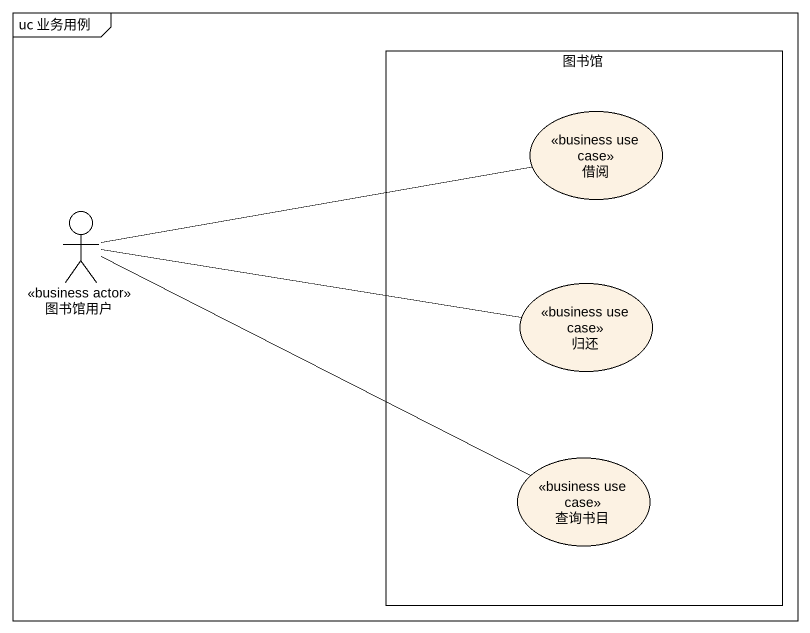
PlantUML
@startuml
mainframe uc 业务用例
rectangle 图书馆 {
  usecase 借阅 <<business use case>>
  usecase 归还 <<business use case>>
  usecase 查询书目 <<business use case>>
}
actor 图书馆用户 <<business actor>>
图书馆用户 -right- 借阅
图书馆用户 -right- 归还
图书馆用户 -right- 查询书目
@enduml
